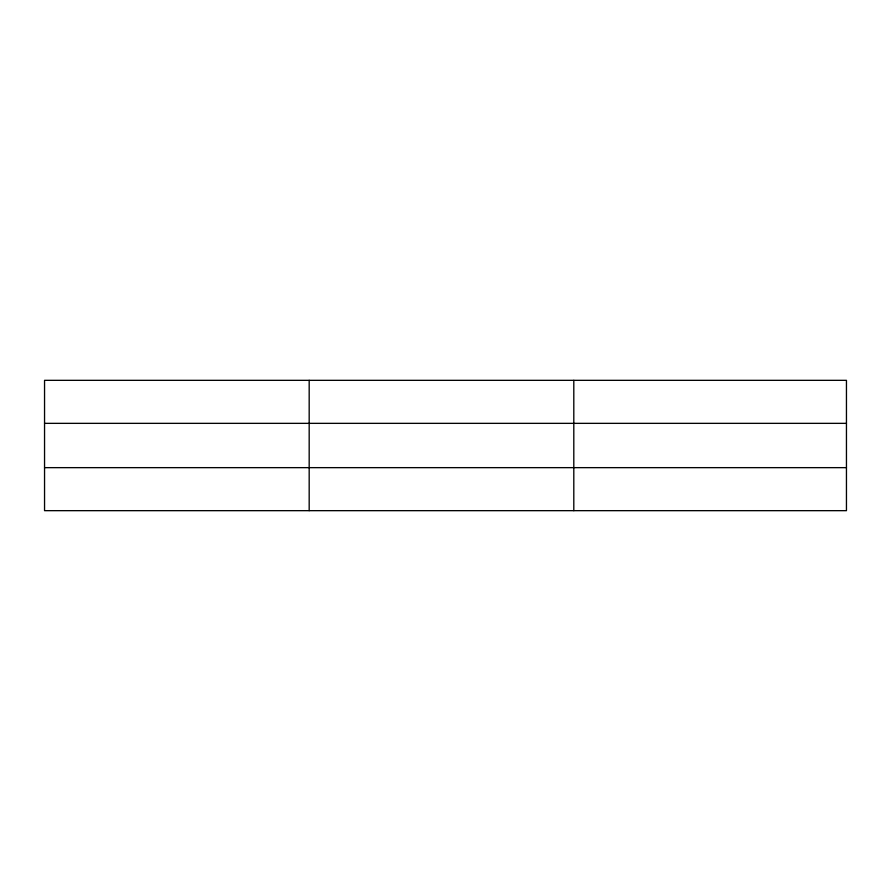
<?xml version="1.0" encoding="UTF-8"?>
<svg xmlns="http://www.w3.org/2000/svg" width="891" height="891" viewBox="0 0 891 891"><rect width="100%" height="100%" fill="white"/><g stroke="black" fill="none" stroke-linecap="round" stroke-linejoin="round"><path stroke-width="1.34" d="M309.177 380.334L309.177 510.666M573.804 380.334L573.804 510.666M846.45 467.652L846.45 510.666L44.55 510.666L44.55 380.334L846.45 380.334L846.45 467.652L44.55 467.652M44.55 423.348L846.45 423.348"/></g></svg>
